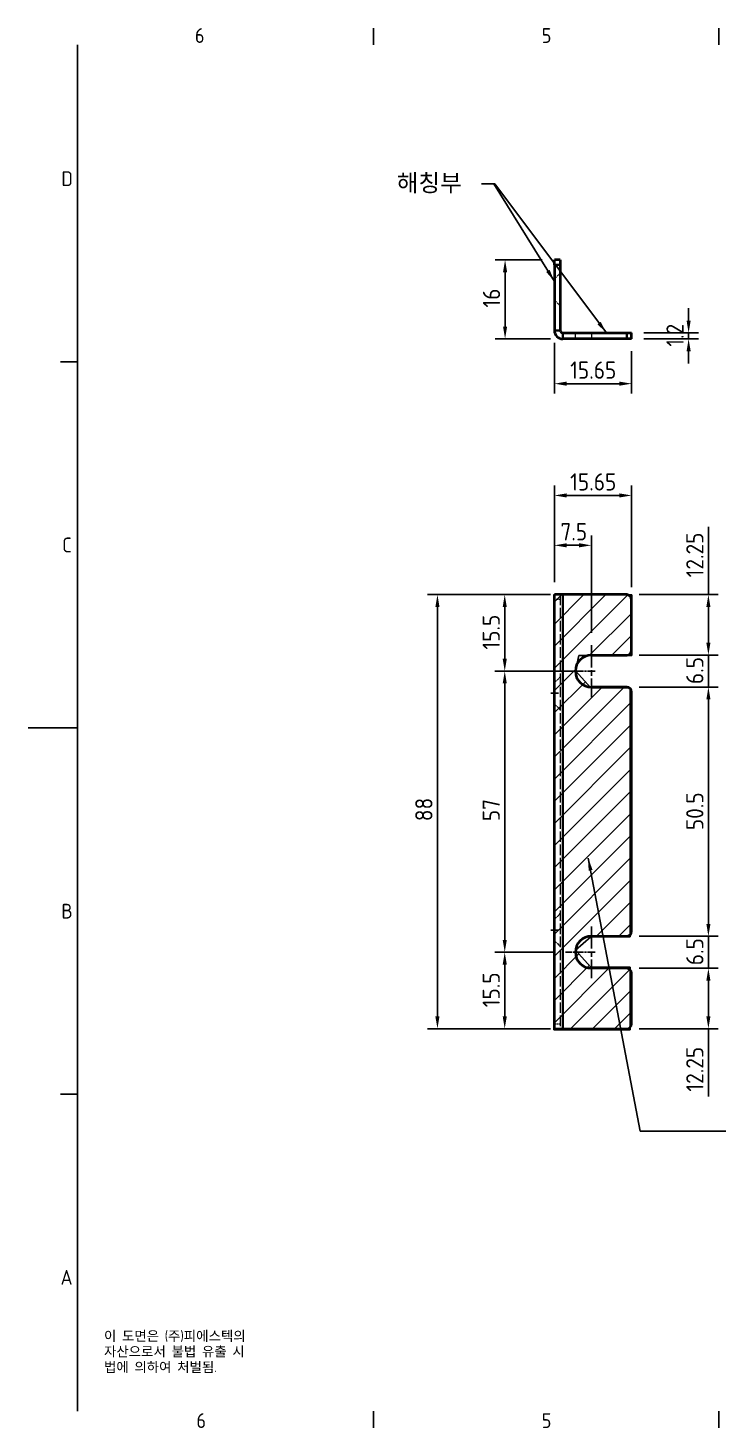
# Model space of a CAD drawing. Header units: millimetres. Extents: x 0 to 420, y 0 to 297.
# Drawn here: x 0 to 140.1, y 6.6 to 290.4 of the extents above; entities that cross this region are included whole.
import ezdxf

# ---------------------------------------------------------------- set-up
doc = ezdxf.new("R2010")
doc.units = ezdxf.units.MM
doc.linetypes.add('CHAIN', pattern=[0.3543, 0.2362, -0.0295, 0.0591, -0.0295])
doc.linetypes.add('DASHED', pattern=[0.2067, 0.1654, -0.0413])
doc.layers.get('0').update_dxf_attribs({"color": 3, "lineweight": 25})
for name, color, linetype, lineweight in [('가려진 것(ISO)', 2, 'DASHED', 18), ('가려진 좁은 것(ISO)', 2, 'DASHED', 18), ('가시적인 것(ISO)', 3, 'Continuous', 40), ('가시적인 좁은 것(ISO)', 3, 'Continuous', 35), ('경계(ISO)', 7, 'Continuous', 25), ('기호(ISO)', 5, 'Continuous', 25), ('스케치 형상(ISO)', 3, 'Continuous', 25), ('중심 표식(ISO)', 1, 'Continuous', 25), ('중심선(ISO)', 1, 'Continuous', 25), ('치수(ISO)', 2, 'Continuous', 25), ('해치(ISO)', 7, 'Continuous', 18)]:
    doc.layers.add(name, color=color, linetype=linetype, lineweight=lineweight)
doc.styles.add('문자 텍스트_PSTEK_POSCO', font='isocp.shx')
doc.styles.add('치수 텍스트_PSTEK_POSCO', font='isocp.shx')
doc.dimstyles.new('치수_PSTEK_POSCO', dxfattribs={"dimtxt": 3.5, "dimasz": 2.5, "dimexe": 2, "dimexo": 2.5, "dimgap": 1, "dimtad": 1, "dimrnd": 1e-08, "dimdsep": 46, "dimtxsty": '치수 텍스트_PSTEK_POSCO', "dimcen": 0.09, "dimdle": 10, "dimclrd": 7, "dimclre": 7, "dimclrt": 2, "dimadec": 1, "dimazin": 2, "dimtfac": 1, "dimtmove": 0, "dimatfit": 3, "dimfxl": 0, "dimtolj": 1, "dimlwd": -1, "dimlwe": -1, "dimarcsym": 0})
doc.dimstyles.new('치수_PSTEK_POSCO$7', dxfattribs={"dimtxt": 3.5, "dimasz": 2.5, "dimexe": 2, "dimexo": 2.5, "dimgap": 1, "dimtad": 1, "dimrnd": 1e-08, "dimdsep": 46, "dimtxsty": '치수 텍스트_PSTEK_POSCO', "dimcen": 0.09, "dimdle": 10, "dimclrd": 7, "dimclre": 7, "dimclrt": 2, "dimadec": 1, "dimazin": 2, "dimtfac": 1, "dimtmove": 0, "dimatfit": 3, "dimfxl": 0, "dimtolj": 1, "dimlwd": -1, "dimlwe": -1, "dimarcsym": 0})

# ---------------------------------------------------------------- blocks, each defined once
blk = doc.blocks.new('경계 Default Border')
at = {"layer": '경계(ISO)'}
for p, q in [((70, 287), (70, 290.4)), ((140, 287), (140, 290.4)), ((10, 222.75), (6.6, 222.75)), ((10, 74.25), (6.6, 74.25)), ((70, 10), (70, 6.6)), ((140, 10), (140, 6.6))]:
    blk.add_line(p, q, dxfattribs=at)
at = {"layer": '경계(ISO)', "flags": 128}
for points in [[(10, 10), (10, 287)], [(0, 148.5), (10, 148.5)]]:
    blk.add_lwpolyline(points, dxfattribs=at)
at = {"layer": '경계(ISO)', "color": 2, "char_height": 3, "attachment_point": 7, "style": '문자 텍스트_PSTEK_POSCO'}
for s, insert in [('6', (33.83, 287.37)), ('5', (104.14, 287.37)), ('D', (6.77, 258.35)), ('C', (6.93, 184.1)), ('B', (6.77, 109.85)), ('A', (6.6, 35.62)), ('6', (34.14, 6.57)), ('5', (104.14, 6.57))]:
    blk.add_mtext(s, dxfattribs=dict(at, insert=insert))
blk = doc.blocks.new('*D22')
at = {"layer": 'Defpoints', "color": 0}
for p in [(121.35, 99.77), (137.91, 99.77), (121.35, 87.52)]:
    blk.add_point(p, dxfattribs=at)
at = {"layer": '치수(ISO)', "color": 7}
for p, q in [((123.85, 99.77), (139.91, 99.77)), ((137.91, 97.27), (137.91, 90.02)), ((123.85, 87.52), (139.91, 87.52)), ((137.91, 87.52), (137.91, 73.77))]:
    blk.add_line(p, q, dxfattribs=at)
for points in [[(137.5, 97.27), (138.33, 97.27), (137.91, 99.77)], [(137.5, 90.02), (138.33, 90.02), (137.91, 87.52)]]:
    blk.add_solid(points, dxfattribs=at)
at = {"layer": '치수(ISO)', "color": 2, "insert": (135.16, 74.77), "char_height": 3.5, "attachment_point": 4, "rotation": 90, "style": '치수 텍스트_PSTEK_POSCO'}
blk.add_mtext('\\A1;12.25', dxfattribs=at)
blk = doc.blocks.new('*D23')
at = {"layer": 'Defpoints', "color": 0}
for p in [(121.35, 175.52), (137.91, 175.52), (121.35, 163.27)]:
    blk.add_point(p, dxfattribs=at)
at = {"layer": '치수(ISO)', "color": 7}
for p, q in [((137.91, 175.52), (137.91, 189.26)), ((123.85, 175.52), (139.91, 175.52)), ((137.91, 165.77), (137.91, 173.02)), ((123.85, 163.27), (139.91, 163.27))]:
    blk.add_line(p, q, dxfattribs=at)
for points in [[(137.5, 173.02), (138.33, 173.02), (137.91, 175.52)], [(137.5, 165.77), (138.33, 165.77), (137.91, 163.27)]]:
    blk.add_solid(points, dxfattribs=at)
at = {"layer": '치수(ISO)', "color": 2, "insert": (135.16, 179.02), "char_height": 3.5, "attachment_point": 4, "rotation": 90, "style": '치수 텍스트_PSTEK_POSCO'}
blk.add_mtext('\\A1;12.25', dxfattribs=at)
blk = doc.blocks.new('*D24')
at = {"layer": 'Defpoints', "color": 0}
for p in [(121.35, 163.27), (137.91, 163.27), (121.35, 156.77)]:
    blk.add_point(p, dxfattribs=at)
at = {"layer": '치수(ISO)', "color": 7}
for p, q in [((137.91, 165.77), (137.91, 168.27)), ((123.85, 163.27), (139.91, 163.27)), ((137.91, 156.77), (137.91, 163.27)), ((123.85, 156.77), (139.91, 156.77)), ((137.91, 154.27), (137.91, 151.77))]:
    blk.add_line(p, q, dxfattribs=at)
for points in [[(137.5, 165.77), (138.33, 165.77), (137.91, 163.27)], [(137.5, 154.27), (138.33, 154.27), (137.91, 156.77)]]:
    blk.add_solid(points, dxfattribs=at)
at = {"layer": '치수(ISO)', "color": 2, "insert": (135.16, 157.39), "char_height": 3.5, "attachment_point": 4, "rotation": 90, "style": '치수 텍스트_PSTEK_POSCO'}
blk.add_mtext('\\A1;6.5', dxfattribs=at)
blk = doc.blocks.new('*D25')
at = {"layer": 'Defpoints', "color": 0}
for p in [(121.35, 156.77), (137.91, 156.77), (121.35, 106.27)]:
    blk.add_point(p, dxfattribs=at)
at = {"layer": '치수(ISO)', "color": 7}
for p, q in [((123.85, 156.77), (139.91, 156.77)), ((137.91, 108.77), (137.91, 154.27)), ((123.85, 106.27), (139.91, 106.27))]:
    blk.add_line(p, q, dxfattribs=at)
for points in [[(137.5, 154.27), (138.33, 154.27), (137.91, 156.77)], [(137.5, 108.77), (138.33, 108.77), (137.91, 106.27)]]:
    blk.add_solid(points, dxfattribs=at)
at = {"layer": '치수(ISO)', "color": 2, "insert": (135.16, 127.78), "char_height": 3.5, "attachment_point": 4, "rotation": 90, "style": '치수 텍스트_PSTEK_POSCO'}
blk.add_mtext('\\A1;50.5', dxfattribs=at)
blk = doc.blocks.new('*D26')
at = {"layer": 'Defpoints', "color": 0}
for p in [(121.35, 106.27), (137.91, 106.27), (121.35, 99.77)]:
    blk.add_point(p, dxfattribs=at)
at = {"layer": '치수(ISO)', "color": 7}
for p, q in [((137.91, 108.77), (137.91, 111.27)), ((123.85, 106.27), (139.91, 106.27)), ((137.91, 99.77), (137.91, 106.27)), ((123.85, 99.77), (139.91, 99.77)), ((137.91, 97.27), (137.91, 94.77))]:
    blk.add_line(p, q, dxfattribs=at)
for points in [[(137.5, 108.77), (138.33, 108.77), (137.91, 106.27)], [(137.5, 97.27), (138.33, 97.27), (137.91, 99.77)]]:
    blk.add_solid(points, dxfattribs=at)
at = {"layer": '치수(ISO)', "color": 2, "insert": (135.16, 100.39), "char_height": 3.5, "attachment_point": 4, "rotation": 90, "style": '치수 텍스트_PSTEK_POSCO'}
blk.add_mtext('\\A1;6.5', dxfattribs=at)
blk = doc.blocks.new('*D27')
at = {"layer": 'Defpoints', "color": 0}
for p in [(96.7, 243.38), (106.7, 243.38), (108.4, 227.38)]:
    blk.add_point(p, dxfattribs=at)
at = {"layer": '치수(ISO)', "color": 7}
for p, q in [((104.2, 243.38), (94.7, 243.38)), ((96.7, 229.88), (96.7, 240.88)), ((105.9, 227.38), (94.7, 227.38))]:
    blk.add_line(p, q, dxfattribs=at)
for points in [[(96.28, 240.88), (97.12, 240.88), (96.7, 243.38)], [(96.28, 229.88), (97.12, 229.88), (96.7, 227.38)]]:
    blk.add_solid(points, dxfattribs=at)
at = {"layer": '치수(ISO)', "color": 2, "insert": (93.95, 233.72), "char_height": 3.5, "attachment_point": 4, "rotation": 90, "style": '치수 텍스트_PSTEK_POSCO'}
blk.add_mtext('\\A1;16', dxfattribs=at)
blk = doc.blocks.new('*D28')
at = {"layer": 'Defpoints', "color": 0}
for p in [(106.7, 229.08), (122.35, 227.38), (122.35, 218.29)]:
    blk.add_point(p, dxfattribs=at)
at = {"layer": '치수(ISO)', "color": 7}
for p, q in [((106.7, 226.58), (106.7, 216.29)), ((122.35, 224.88), (122.35, 216.29)), ((109.2, 218.29), (119.85, 218.29))]:
    blk.add_line(p, q, dxfattribs=at)
for points in [[(109.2, 218.71), (109.2, 217.88), (106.7, 218.29)], [(119.85, 218.71), (119.85, 217.88), (122.35, 218.29)]]:
    blk.add_solid(points, dxfattribs=at)
at = {"layer": '치수(ISO)', "color": 2, "insert": (109.89, 221.04), "char_height": 3.5, "attachment_point": 4, "style": '치수 텍스트_PSTEK_POSCO'}
blk.add_mtext('\\A1;15.65', dxfattribs=at)
blk = doc.blocks.new('*D29')
at = {"layer": 'Defpoints', "color": 0}
for p in [(96.63, 175.52), (108.4, 175.52), (114.2, 160.02)]:
    blk.add_point(p, dxfattribs=at)
at = {"layer": '치수(ISO)', "color": 7}
for p, q in [((105.9, 175.52), (94.63, 175.52)), ((96.63, 162.52), (96.63, 173.02)), ((111.7, 160.02), (94.63, 160.02))]:
    blk.add_line(p, q, dxfattribs=at)
for points in [[(96.22, 173.02), (97.05, 173.02), (96.63, 175.52)], [(96.22, 162.52), (97.05, 162.52), (96.63, 160.02)]]:
    blk.add_solid(points, dxfattribs=at)
at = {"layer": '치수(ISO)', "color": 2, "insert": (93.88, 164.38), "char_height": 3.5, "attachment_point": 4, "rotation": 90, "style": '치수 텍스트_PSTEK_POSCO'}
blk.add_mtext('\\A1;15.5', dxfattribs=at)
blk = doc.blocks.new('*D30')
at = {"layer": 'Defpoints', "color": 0}
for p in [(96.63, 160.02), (114.2, 160.02), (108.95, 103.02)]:
    blk.add_point(p, dxfattribs=at)
at = {"layer": '치수(ISO)', "color": 7}
for p, q in [((111.7, 160.02), (94.63, 160.02)), ((96.63, 105.52), (96.63, 157.52)), ((106.45, 103.02), (94.63, 103.02))]:
    blk.add_line(p, q, dxfattribs=at)
for points in [[(96.22, 157.52), (97.05, 157.52), (96.63, 160.02)], [(96.22, 105.52), (97.05, 105.52), (96.63, 103.02)]]:
    blk.add_solid(points, dxfattribs=at)
at = {"layer": '치수(ISO)', "color": 2, "insert": (93.88, 129.6), "char_height": 3.5, "attachment_point": 4, "rotation": 90, "style": '치수 텍스트_PSTEK_POSCO'}
blk.add_mtext('\\A1;57', dxfattribs=at)
blk = doc.blocks.new('*D31')
at = {"layer": 'Defpoints', "color": 0}
for p in [(96.63, 103.02), (108.95, 103.02), (108.4, 87.52)]:
    blk.add_point(p, dxfattribs=at)
at = {"layer": '치수(ISO)', "color": 7}
for p, q in [((106.45, 103.02), (94.63, 103.02)), ((96.63, 90.02), (96.63, 100.52)), ((105.9, 87.52), (94.63, 87.52))]:
    blk.add_line(p, q, dxfattribs=at)
for points in [[(96.22, 100.52), (97.05, 100.52), (96.63, 103.02)], [(96.22, 90.02), (97.05, 90.02), (96.63, 87.52)]]:
    blk.add_solid(points, dxfattribs=at)
at = {"layer": '치수(ISO)', "color": 2, "insert": (93.88, 91.86), "char_height": 3.5, "attachment_point": 4, "rotation": 90, "style": '치수 텍스트_PSTEK_POSCO'}
blk.add_mtext('\\A1;15.5', dxfattribs=at)
blk = doc.blocks.new('*D32')
at = {"layer": 'Defpoints', "color": 0}
for p in [(114.2, 185.52), (106.7, 175.52), (114.2, 165.27)]:
    blk.add_point(p, dxfattribs=at)
at = {"layer": '치수(ISO)', "color": 7}
for p, q in [((106.7, 178.02), (106.7, 187.52)), ((114.2, 167.77), (114.2, 187.52)), ((109.2, 185.52), (111.7, 185.52))]:
    blk.add_line(p, q, dxfattribs=at)
for points in [[(109.2, 185.94), (109.2, 185.1), (106.7, 185.52)], [(111.7, 185.94), (111.7, 185.1), (114.2, 185.52)]]:
    blk.add_solid(points, dxfattribs=at)
at = {"layer": '치수(ISO)', "color": 2, "insert": (107.92, 188.27), "char_height": 3.5, "attachment_point": 4, "style": '치수 텍스트_PSTEK_POSCO'}
blk.add_mtext('\\A1;7.5', dxfattribs=at)
blk = doc.blocks.new('*D33')
at = {"layer": 'Defpoints', "color": 0}
for p in [(122.35, 195.63), (106.7, 175.52), (122.35, 174.52)]:
    blk.add_point(p, dxfattribs=at)
at = {"layer": '치수(ISO)', "color": 7}
for p, q in [((106.7, 178.02), (106.7, 197.63)), ((122.35, 177.02), (122.35, 197.63)), ((109.2, 195.63), (119.85, 195.63))]:
    blk.add_line(p, q, dxfattribs=at)
for points in [[(109.2, 196.05), (109.2, 195.21), (106.7, 195.63)], [(119.85, 196.05), (119.85, 195.21), (122.35, 195.63)]]:
    blk.add_solid(points, dxfattribs=at)
at = {"layer": '치수(ISO)', "color": 2, "insert": (109.89, 198.38), "char_height": 3.5, "attachment_point": 4, "style": '치수 텍스트_PSTEK_POSCO'}
blk.add_mtext('\\A1;15.65', dxfattribs=at)
blk = doc.blocks.new('*D39')
at = {"layer": 'Defpoints', "color": 0}
for p in [(82.99, 175.52), (106.7, 175.52), (106.7, 87.52)]:
    blk.add_point(p, dxfattribs=at)
at = {"layer": '치수(ISO)', "color": 7}
for p, q in [((104.2, 175.52), (80.99, 175.52)), ((82.99, 90.02), (82.99, 173.02)), ((104.2, 87.52), (80.99, 87.52))]:
    blk.add_line(p, q, dxfattribs=at)
for points in [[(82.57, 173.02), (83.41, 173.02), (82.99, 175.52)], [(82.57, 90.02), (83.41, 90.02), (82.99, 87.52)]]:
    blk.add_solid(points, dxfattribs=at)
at = {"layer": '치수(ISO)', "color": 2, "insert": (80.24, 129.59), "char_height": 3.5, "attachment_point": 4, "rotation": 90, "style": '치수 텍스트_PSTEK_POSCO'}
blk.add_mtext('\\A1;88', dxfattribs=at)
blk = doc.blocks.new('*D40')
at = {"layer": 'Defpoints', "color": 0}
for p in [(122.35, 228.58), (122.35, 227.38), (133.9, 228.58)]:
    blk.add_point(p, dxfattribs=at)
at = {"layer": '치수(ISO)', "color": 7}
for p, q in [((133.9, 231.08), (133.9, 233.58)), ((124.85, 228.58), (135.9, 228.58)), ((124.85, 227.38), (135.9, 227.38)), ((133.9, 227.38), (133.9, 228.58)), ((133.9, 224.88), (133.9, 222.38))]:
    blk.add_line(p, q, dxfattribs=at)
for points in [[(133.49, 231.08), (134.32, 231.08), (133.9, 228.58)], [(133.49, 224.88), (134.32, 224.88), (133.9, 227.38)]]:
    blk.add_solid(points, dxfattribs=at)
at = {"layer": '치수(ISO)', "color": 2, "insert": (131.15, 225.78), "char_height": 3.5, "attachment_point": 4, "rotation": 90, "style": '치수 텍스트_PSTEK_POSCO'}
blk.add_mtext('\\A1;1.2', dxfattribs=at)

msp = doc.modelspace()

# ---------------------------------------------------------------- hatches: boundary and pattern name
at = {"layer": '해치(ISO)'}
h = msp.add_hatch(dxfattribs=at)
h.set_pattern_fill('ANSI31', color=6, scale=25.4, style=0)
h.set_pattern_definition([(45, (0, 0), (-2.245064, 2.245064), [])])
h.paths.add_polyline_path([(122.376, 175.457), (122.376, 163.168), (111.668, 163.168), (111.006, 160.109), (114.065, 156.642), (122.07, 156.642), (122.07, 106.147), (114.065, 106.147), (111.006, 103.448), (114.065, 99.98), (122.07, 99.98), (122.07, 87.28), (106.57, 87.28), (106.57, 175.457)])

# ---------------------------------------------------------------- linework, layer by layer
at = {"layer": '가려진 것(ISO)', "ltscale": 0.19037}
for p, q in [((106.699, 239.63), (106.799, 239.63)), ((106.699, 235.13), (106.799, 235.13)), ((106.699, 157.769), (106.799, 157.769)), ((106.699, 153.269), (106.799, 153.269)), ((106.699, 109.769), (106.799, 109.769)), ((106.699, 105.269), (106.799, 105.269))]:
    msp.add_line(p, q, dxfattribs=at)
at = {"layer": '가려진 것(ISO)', "ltscale": 2.962913}
for p, q in [((106.799, 239.63), (107.899, 240.73)), ((106.799, 235.13), (107.899, 234.03)), ((106.799, 157.769), (107.899, 158.869)), ((106.799, 153.269), (107.899, 152.169)), ((106.799, 109.769), (107.899, 110.869)), ((106.799, 105.269), (107.899, 104.169))]:
    msp.add_line(p, q, dxfattribs=at)
at = {"layer": '가려진 것(ISO)', "ltscale": 11.399102}
for p, q in [((106.799, 239.63), (106.799, 235.13)), ((106.799, 157.769), (106.799, 153.269)), ((106.799, 109.769), (106.799, 105.269))]:
    msp.add_line(p, q, dxfattribs=at)
at = {"layer": '가려진 것(ISO)', "ltscale": 2.285536}
msp.add_line((110.949, 227.38), (110.949, 228.58), dxfattribs=at)
at = {"layer": '가려진 것(ISO)', "ltscale": 12.901145}
msp.add_line((107.899, 175.519), (107.899, 87.519), dxfattribs=at)
at = {"layer": '가려진 좁은 것(ISO)', "ltscale": 2.285536}
for p, q in [((114.199, 228.58), (114.199, 227.38)), ((107.899, 174.519), (106.699, 174.519)), ((106.699, 88.519), (107.899, 88.519))]:
    msp.add_line(p, q, dxfattribs=at)
at = {"layer": '가시적인 것(ISO)'}
for p, q in [((106.699, 242.38), (106.699, 243.38)), ((107.899, 243.38), (106.699, 243.38)), ((106.699, 242.38), (106.699, 229.08)), ((107.899, 243.38), (107.899, 242.38)), ((107.899, 242.38), (107.899, 229.08)), ((108.399, 228.58), (121.349, 228.58)), ((121.349, 227.38), (108.399, 227.38)), ((121.349, 228.58), (122.349, 228.58)), ((122.349, 227.38), (121.349, 227.38)), ((122.349, 227.38), (122.349, 228.58)), ((106.699, 87.519), (106.699, 175.519)), ((108.399, 175.519), (106.699, 175.519)), ((121.349, 175.519), (108.399, 175.519)), ((122.349, 164.269), (122.349, 174.519)), ((114.199, 163.269), (121.349, 163.269)), ((121.349, 156.769), (114.199, 156.769)), ((122.349, 107.269), (122.349, 155.769)), ((114.199, 106.269), (121.349, 106.269)), ((121.349, 99.769), (114.199, 99.769)), ((122.349, 88.519), (122.349, 98.769)), ((106.699, 87.519), (108.399, 87.519)), ((108.399, 87.519), (121.349, 87.519))]:
    msp.add_line(p, q, dxfattribs=at)
for centre, radius, start, end in [((108.399, 229.08), 1.7, 180, 270), ((108.399, 229.08), 0.5, 180, 270), ((121.349, 174.519), 1, 0, 90), ((114.199, 160.019), 3.25, 90, 270), ((121.349, 164.269), 1, 270, 0), ((121.349, 155.769), 1, 0, 90), ((114.199, 103.019), 3.25, 90, 270), ((121.349, 107.269), 1, 270, 0), ((121.349, 98.769), 1, 0, 90), ((121.349, 88.519), 1, 270, 0)]:
    msp.add_arc(centre, radius, start, end, dxfattribs=at)
at = {"layer": '가시적인 좁은 것(ISO)'}
for p, q in [((106.699, 242.38), (107.899, 242.38)), ((106.699, 229.08), (107.899, 229.08)), ((108.399, 228.58), (108.399, 227.38)), ((121.349, 228.58), (121.349, 227.38)), ((108.399, 175.519), (108.399, 87.519))]:
    msp.add_line(p, q, dxfattribs=at)
at = {"layer": '스케치 형상(ISO)'}
for p, q in [((106.57, 175.457), (122.376, 175.457)), ((106.57, 87.28), (106.57, 175.457)), ((122.376, 175.457), (122.376, 163.168)), ((111.668, 163.168), (111.006, 160.109)), ((122.376, 163.168), (111.668, 163.168)), ((111.006, 160.109), (114.065, 156.642)), ((114.065, 156.642), (122.07, 156.642)), ((122.07, 156.642), (122.07, 106.147)), ((114.065, 106.147), (111.006, 103.448)), ((122.07, 106.147), (114.065, 106.147)), ((111.006, 103.448), (114.065, 99.98)), ((114.065, 99.98), (122.07, 99.98)), ((122.07, 99.98), (122.07, 87.28)), ((122.07, 87.28), (106.57, 87.28))]:
    msp.add_line(p, q, dxfattribs=at)
at = {"layer": '중심 표식(ISO)', "linetype": 'CHAIN', "ltscale": 19.051651}
for p, q in [((114.199, 165.269), (114.199, 154.769)), ((114.199, 108.269), (114.199, 97.769))]:
    msp.add_line(p, q, dxfattribs=at)
at = {"layer": '중심 표식(ISO)', "linetype": 'CHAIN', "ltscale": 6.667144}
for p, q in [((114.949, 160.019), (108.949, 160.019)), ((114.949, 103.019), (108.949, 103.019))]:
    msp.add_line(p, q, dxfattribs=at)
at = {"layer": '중심선(ISO)', "linetype": 'CHAIN', "ltscale": 1.777832}
for p, q in [((105.949, 155.519), (107.549, 155.519)), ((105.949, 107.519), (107.549, 107.519))]:
    msp.add_line(p, q, dxfattribs=at)

# ---------------------------------------------------------------- block references
msp.add_blockref('경계 Default Border', (0, 0))

# ---------------------------------------------------------------- texts
at = {"layer": '기호(ISO)', "color": 2, "insert": (74.743, 258.813), "char_height": 3.5, "width": 16.20679, "attachment_point": 4, "style": '치수 텍스트_PSTEK_POSCO'}
msp.add_mtext('{\\fISOCP|b0|i0;\\H3.5000;해칭부}', dxfattribs=at)
at = {"layer": '기호(ISO)', "color": 2, "insert": (89.585, 258.813), "char_height": 3.5, "attachment_point": 4, "style": '치수 텍스트_PSTEK_POSCO'}
msp.add_mtext('{\\fISOCP|b0|i0;\\H3.5000; }', dxfattribs=at)
at = {"layer": '기호(ISO)', "color": 7, "insert": (15.395, 26.228), "char_height": 2, "width": 51.24014, "attachment_point": 1, "line_spacing_factor": 0.944221, "style": '문자 텍스트_PSTEK_POSCO'}
msp.add_mtext('{이 도면은 (주)피에스텍의\\P자산으로서 불법 유출 시 \\P법에 의하여 처벌됨.}', dxfattribs=at)

# ---------------------------------------------------------------- dimensions: what is measured, and where the dimension line sits
at = {"layer": '치수(ISO)', "color": 7}
for base, p1, p2, angle, override, picture, middle in [((96.699, 243.38), (108.399, 227.38), (106.699, 243.38), 90, {"dimdec": 2, "dimtp": 0, "dimtm": 0, "dimtdec": 2, "dimtofl": 0, "dimatfit": 1}, '*D27', (96.699, 235.38)), ((133.904, 228.58), (122.349, 227.38), (122.349, 228.58), 90, {"dimdec": 2, "dimtp": 0, "dimtm": 0, "dimtdec": 2, "dimtofl": 1, "dimatfit": 1}, '*D40', (133.904, 227.98)), ((122.349, 218.293), (106.699, 229.08), (122.349, 227.38), 180, {"dimdec": 2, "dimtp": 0, "dimtm": 0, "dimtdec": 2, "dimtofl": 0, "dimatfit": 1}, '*D28', (114.514, 218.293)), ((122.349, 195.629), (106.699, 175.519), (122.349, 174.519), 180, {"dimdec": 2, "dimtp": 0, "dimtm": 0, "dimtdec": 2, "dimtofl": 0, "dimatfit": 1}, '*D33', (114.514, 195.629)), ((114.199, 185.519), (106.699, 175.519), (114.199, 165.269), 180, {"dimdec": 2, "dimtp": 0, "dimtm": 0, "dimtdec": 2, "dimtofl": 0, "dimatfit": 1}, '*D32', (110.439, 185.519)), ((137.914, 175.519), (121.349, 163.269), (121.349, 175.519), 90, {"dimdec": 2, "dimtp": 0, "dimtm": 0, "dimtdec": 2, "dimtofl": 0, "dimatfit": 2}, '*D23', (137.914, 183.641)), ((82.989, 175.519), (106.699, 87.519), (106.699, 175.519), 90, {"dimdec": 2, "dimtp": 0, "dimtm": 0, "dimtdec": 2, "dimtofl": 0, "dimatfit": 1}, '*D39', (82.989, 131.519)), ((96.633, 175.519), (114.199, 160.019), (108.399, 175.519), 90, {"dimdec": 2, "dimtp": 0, "dimtm": 0, "dimtdec": 2, "dimtofl": 0, "dimatfit": 1}, '*D29', (96.633, 167.779)), ((137.914, 163.269), (121.349, 156.769), (121.349, 163.269), 90, {"dimdec": 2, "dimtp": 0, "dimtm": 0, "dimtdec": 2, "dimtofl": 1, "dimatfit": 1}, '*D24', (137.914, 160.019)), ((96.633, 160.019), (108.949, 103.019), (114.199, 160.019), 90, {"dimdec": 2, "dimtp": 0, "dimtm": 0, "dimtdec": 2, "dimtofl": 0, "dimatfit": 1}, '*D30', (96.633, 131.529)), ((137.914, 156.769), (121.349, 106.269), (121.349, 156.769), 90, {"dimdec": 2, "dimtp": 0, "dimtm": 0, "dimtdec": 2, "dimtofl": 0, "dimatfit": 1}, '*D25', (137.914, 131.529)), ((137.914, 106.269), (121.349, 99.769), (121.349, 106.269), 90, {"dimdec": 2, "dimtp": 0, "dimtm": 0, "dimtdec": 2, "dimtofl": 1, "dimatfit": 1}, '*D26', (137.914, 103.019)), ((96.633, 103.019), (108.399, 87.519), (108.949, 103.019), 90, {"dimdec": 2, "dimtp": 0, "dimtm": 0, "dimtdec": 2, "dimtofl": 0, "dimatfit": 1}, '*D31', (96.633, 95.259)), ((137.914, 99.769), (121.349, 87.519), (121.349, 99.769), 90, {"dimdec": 2, "dimtp": 0, "dimtm": 0, "dimtdec": 2, "dimtofl": 0, "dimatfit": 2}, '*D22', (137.914, 79.396))]:
    dim = msp.add_linear_dim(base=base, p1=p1, p2=p2, angle=angle, dimstyle='치수_PSTEK_POSCO', override=override, dxfattribs=at)
    dim.commit()
    dim.dimension.update_dxf_attribs({"geometry": picture, "text_midpoint": middle, "dimtype": 160})

# ---------------------------------------------------------------- leaders
at = {"layer": '기호(ISO)', "color": 7, "annotation_type": 0, "has_hookline": 1}
for points, hookline_direction, text_width in [([(106.699, 239.039), (94.45, 258.813), (91.95, 258.813)], 1, 13.394), ([(117.254, 228.58), (94.641, 258.813), (92.141, 258.813)], 1, 1.556), ([(113.563, 122.093), (124.055, 66.763), (148.076, 66.763)], 0, 90.88)]:
    msp.add_leader(points, dimstyle='치수_PSTEK_POSCO$7', override={"dimtad": 0}, dxfattribs=dict(at, hookline_direction=hookline_direction, text_width=text_width))

doc.saveas('drawing.dxf')
